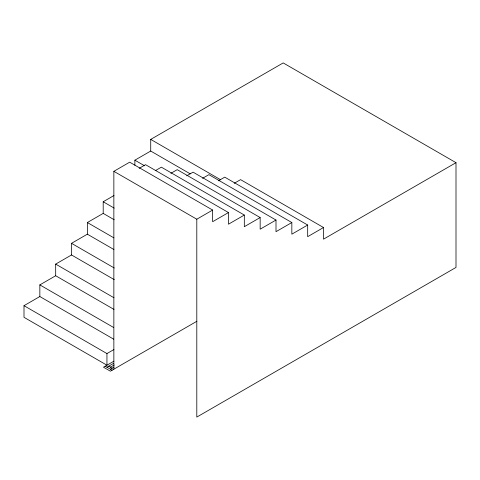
<?xml version="1.0" encoding="UTF-8"?>
<svg xmlns="http://www.w3.org/2000/svg" width="480" height="480" viewBox="0 0 480 480"><rect width="100%" height="100%" fill="white"/><g stroke="black" fill="none" stroke-linecap="round" stroke-linejoin="round"><path stroke-width="0.72" d="M190.248 173.862L150.72 151.044L150.72 139.404L283.2 62.916L456 162.684L456 267.438L196.8 417.084L196.8 219.216L113.856 171.324L113.856 369.198M113.856 171.324L129.696 162.18L212.64 210.066L212.64 221.706L228.48 212.562L228.48 224.202L244.32 215.058L244.32 226.698L260.16 217.554L260.16 229.188L276 220.044L276 231.684L291.84 222.54L291.84 234.18L307.68 225.036L307.68 236.676L323.52 227.526L323.52 239.166L456 162.684M134.88 165.282L134.88 160.188L150.72 151.044M139.2 168.336L145.536 164.676L228.48 212.562M155.676 170.46L161.376 167.172L244.32 215.058M113.928 249.522L87.36 234.18L87.36 222.54L103.2 213.396L103.2 201.756L113.97 195.54M170.88 173.322L177.216 169.662L260.16 217.554M186.72 175.818L193.056 172.158L276 220.044M114.288 279.654L71.52 254.964L71.52 243.324L87.36 234.18M202.56 178.308L208.896 174.654L291.84 222.54M114 309.42L55.68 275.748L55.68 264.108L71.52 254.964M218.4 180.804L224.736 177.144L307.68 225.036M113.712 339.186L39.84 296.532L39.84 284.892L55.68 275.748M234.24 183.3L240.576 179.64L323.52 227.526M24 305.682L106.944 353.568L106.944 365.208L24 317.316L24 305.682L39.84 296.532M196.8 219.216L212.64 210.066M106.944 353.568L113.916 349.542M113.916 361.182L103.488 367.2L110.4 371.19L196.896 321.258M106.944 367.2L113.742 363.276M110.4 367.2L114.204 365.004M110.4 369.198L114.03 367.104M150.72 139.404L220.704 179.808M134.88 160.188L144.6 165.798M103.2 201.756L114.216 208.116M103.2 213.396L114.216 219.756M87.36 222.54L113.928 237.882M71.52 243.324L114.288 268.02M55.68 264.108L114 297.78M39.84 284.892L113.712 327.546M108.672 366.204L112.128 368.196M105.216 366.204L112.128 370.194"/></g></svg>
